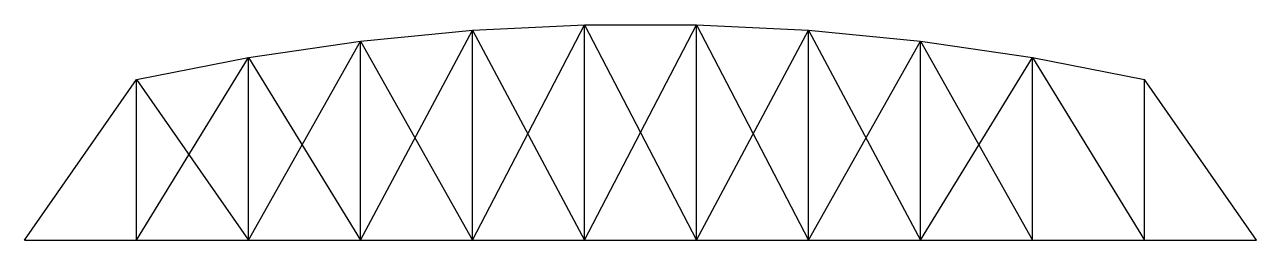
# Model space of a CAD drawing. Header units: inches. Extents: x 0 to 52184, y -8 to 9115.
import ezdxf

# ---------------------------------------------------------------- set-up
doc = ezdxf.new("R2010")
doc.units = ezdxf.units.IN
doc.header["$MEASUREMENT"] = 0
picture_1 = doc.add_image_def('image1.jpg', size_in_pixel=(1200, 800))

msp = doc.modelspace()

# ---------------------------------------------------------------- linework, layer by layer
for p, q in [((14232, 8419), (18976, 8883)), ((14232, 0), (18976, 8883)), ((18976, 8883), (23720, 9115)), ((18976, 0), (23720, 9115)), ((18976, 0), (18976, 8883)), ((18976, 8883), (23720, 0)), ((23720, 9115), (28464, 9115)), ((23720, 0), (23720, 9115)), ((23720, 9115), (28464, 0)), ((23720, 0), (28464, 9115)), ((28464, 9115), (33208, 8883)), ((28464, 0), (28464, 9115)), ((28464, 9115), (33208, 0)), ((28464, 0), (33208, 8883)), ((33208, 8883), (37952, 8419)), ((33208, 0), (33208, 8883)), ((33208, 8883), (37952, 0)), ((9488, 7724), (14232, 8419)), ((9488, 0), (14232, 8419)), ((14232, 0), (14232, 8419)), ((14232, 8419), (18976, 0)), ((33208, 0), (37952, 8419)), ((37952, 8419), (42696, 7724)), ((37952, 0), (37952, 8419)), ((37952, 8419), (42696, 0)), ((4744, 6796), (9488, 7724)), ((4744, 0), (9488, 7724)), ((9488, 0), (9488, 7724)), ((9488, 7724), (14232, 0)), ((37952, 0), (42696, 7724)), ((42696, 7724), (47440, 6796)), ((42696, 0), (42696, 7724)), ((42696, 7724), (47440, 0)), ((0, 0), (4744, 6796)), ((4744, 0), (4744, 6796)), ((4744, 6796), (9488, 0)), ((47440, 0), (47440, 6796)), ((52184, 0), (47440, 6796)), ((0, 1), (0, 1)), ((0, 1), (0, 1)), ((0, 1), (0, 1)), ((0, 1), (0, 1)), ((0, 1), (0, 1)), ((0, 1), (0, 1)), ((0, 0), (4744, 0)), ((1, 0), (1, 0)), ((1, 0), (1, 0)), ((1, 0), (1, 0)), ((4744, 0), (9488, 0)), ((9488, 0), (14232, 0)), ((14232, 0), (18976, 0)), ((18976, 0), (23720, 0)), ((23720, 0), (28464, 0)), ((28464, 0), (33208, 0)), ((33208, 0), (37952, 0)), ((37952, 0), (42696, 0)), ((42696, 0), (47440, 0)), ((47440, 0), (52184, 0))]:
    msp.add_line(p, q)
msp.add_point((34, -8))
msp.add_point((34, -8))
msp.add_point((34, -8))

# ---------------------------------------------------------------- pictures from other files: only their frames are drawn
image = msp.add_image(picture_1, insert=(0, 0), size_in_units=(1, 0.667))
image.dxf.flags = 7

doc.saveas('drawing.dxf')
